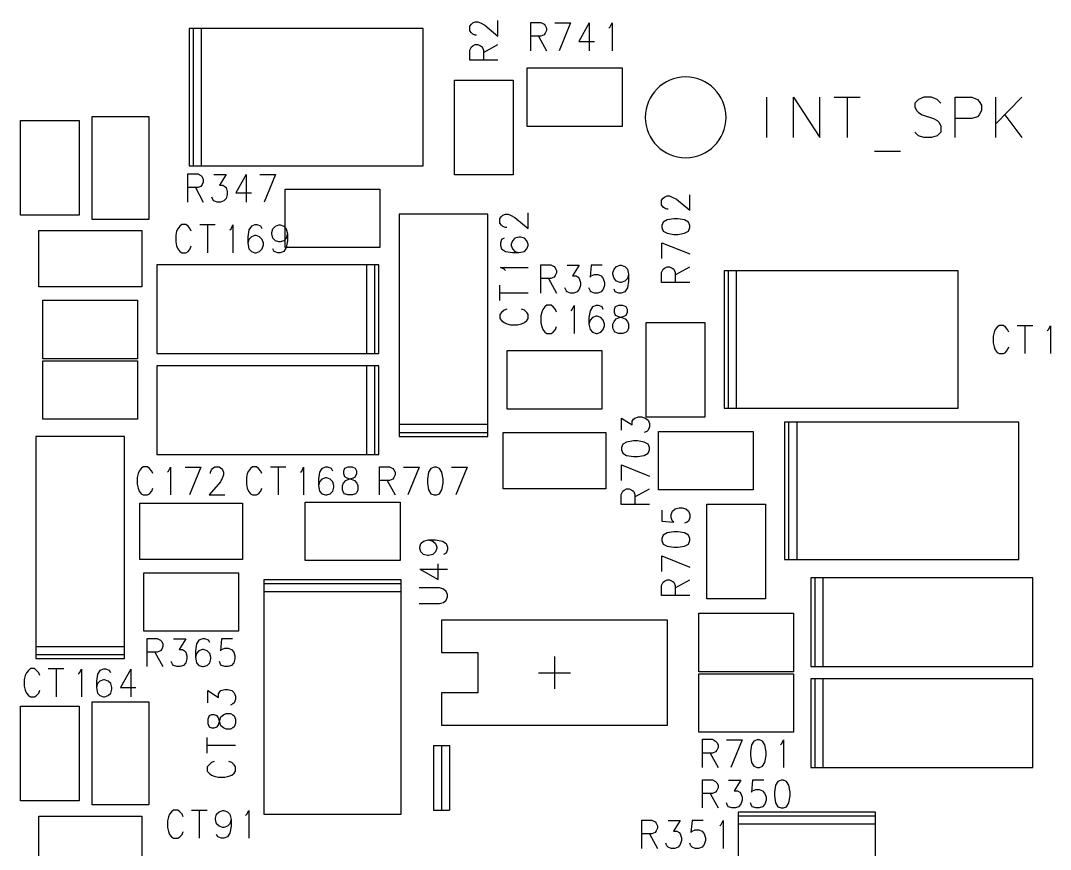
# Model space of a CAD drawing. Extents: x 295 to 953, y 10 to 290.
# Drawn here: x 586.78 to 628.87, y 201.53 to 235.39 of the extents above; entities that cross this region are included whole.
import ezdxf

# ---------------------------------------------------------------- set-up
doc = ezdxf.new("R2010")
doc.units = 0
doc.header["$LTSCALE"] = 5
doc.header["$MEASUREMENT"] = 0
doc.layers.add('13_C-SILK_GBR', color=7, linetype='CONTINUOUS')

msp = doc.modelspace()

# ---------------------------------------------------------------- linework, layer by layer
at = {"layer": '13_C-SILK_GBR'}
for p, q in [((605.207, 235.251), (605.26, 235.295)), ((605.26, 235.295), (605.365, 235.34)), ((605.365, 235.34), (605.471, 235.34)), ((605.471, 235.34), (605.575, 235.295)), ((605.575, 235.295), (605.75, 235.206)), ((606.293, 234.752), (606.293, 235.391)), ((607.636, 234.16), (607.636, 235.315)), ((607.636, 235.315), (608.045, 235.315)), ((608.045, 235.315), (608.179, 235.246)), ((608.617, 235.297), (609.256, 235.297)), ((609.256, 235.297), (608.796, 234.16)), ((610.02, 235.297), (609.599, 234.544)), ((610.02, 235.297), (610.02, 234.16)), ((610.881, 235.14), (610.957, 235.297)), ((610.957, 235.297), (610.957, 234.16)), ((594.165, 235.068), (593.67, 235.068)), ((593.835, 235.068), (593.67, 235.068)), ((593.67, 235.068), (593.67, 229.458)), ((594, 235.068), (593.835, 235.068)), ((593.835, 235.068), (593.835, 229.458)), ((594.165, 235.068), (594.165, 229.458)), ((603.24, 235.068), (594.165, 235.068)), ((603.24, 229.458), (603.24, 235.068)), ((605.138, 235.162), (605.207, 235.251)), ((605.138, 234.975), (605.138, 235.162)), ((605.207, 234.886), (605.138, 234.975)), ((605.26, 234.841), (605.207, 234.886)), ((605.75, 235.206), (606.293, 234.752)), ((608.179, 235.246), (608.223, 235.193)), ((608.223, 234.878), (608.179, 234.807)), ((608.223, 235.193), (608.274, 235.087)), ((608.274, 234.982), (608.223, 234.878)), ((608.274, 235.087), (608.274, 234.982)), ((610.83, 235.087), (610.881, 235.14)), ((605.365, 234.797), (605.26, 234.841)), ((605.418, 234.797), (605.365, 234.797)), ((608.045, 234.756), (607.636, 234.756)), ((607.949, 234.756), (608.274, 234.16)), ((608.179, 234.807), (608.045, 234.756)), ((609.599, 234.544), (610.238, 234.544)), ((605.138, 234.18), (605.207, 234.313)), ((605.138, 233.771), (605.138, 234.18)), ((605.207, 234.313), (605.26, 234.358)), ((605.26, 234.358), (605.365, 234.409)), ((605.365, 234.409), (605.471, 234.409)), ((605.471, 234.409), (605.575, 234.358)), ((605.575, 234.358), (605.646, 234.313)), ((605.646, 234.313), (605.697, 234.18)), ((605.697, 234.084), (606.293, 234.409)), ((605.697, 234.18), (605.697, 233.771)), ((606.293, 233.771), (605.138, 233.771)), ((607.489, 231.066), (607.489, 233.459)), ((607.489, 233.459), (611.366, 233.459)), ((611.366, 233.459), (611.366, 231.066)), ((604.519, 232.964), (606.911, 232.964)), ((604.519, 229.086), (604.519, 232.964)), ((606.911, 232.964), (606.911, 229.086)), ((617.265, 232.263), (617.265, 230.613)), ((618.379, 230.613), (618.379, 232.263)), ((618.379, 232.263), (619.451, 230.613)), ((619.451, 230.613), (619.451, 232.263)), ((620.029, 232.263), (621.101, 232.263)), ((620.565, 232.263), (620.565, 230.613)), ((623.479, 232.162), (623.329, 232.012)), ((623.329, 232.012), (623.329, 231.863)), ((623.705, 232.263), (623.479, 232.162)), ((624.015, 232.263), (623.705, 232.263)), ((624.241, 232.162), (624.015, 232.263)), ((624.401, 232.012), (624.241, 232.162)), ((624.979, 230.613), (624.979, 232.263)), ((624.979, 232.263), (625.665, 232.263)), ((625.665, 232.263), (625.891, 232.162)), ((625.891, 232.162), (625.966, 232.088)), ((625.966, 232.088), (626.051, 231.937)), ((626.051, 231.937), (626.051, 231.713)), ((626.629, 232.263), (626.629, 230.613)), ((627.701, 232.263), (626.629, 231.162)), ((623.329, 231.863), (623.405, 231.713)), ((623.405, 231.713), (623.479, 231.637)), ((623.479, 231.637), (623.629, 231.538)), ((623.629, 231.538), (624.091, 231.388)), ((625.966, 231.538), (625.891, 231.462)), ((626.051, 231.713), (625.966, 231.538)), ((627.005, 231.538), (627.701, 230.613)), ((586.781, 227.436), (586.781, 231.314)), ((586.781, 231.314), (589.174, 231.314)), ((589.174, 231.314), (589.174, 227.436)), ((589.71, 227.271), (589.71, 231.479)), ((589.71, 231.479), (592.02, 231.479)), ((592.02, 231.479), (592.02, 227.271)), ((624.091, 231.388), (624.241, 231.312)), ((624.241, 231.312), (624.316, 231.238)), ((624.316, 231.238), (624.401, 231.088)), ((624.401, 231.088), (624.401, 230.837)), ((625.665, 231.388), (624.979, 231.388)), ((625.891, 231.462), (625.665, 231.388)), ((611.366, 231.066), (607.489, 231.066)), ((623.479, 230.687), (623.329, 230.837)), ((623.705, 230.613), (623.479, 230.687)), ((624.241, 230.687), (624.015, 230.613)), ((624.401, 230.837), (624.241, 230.687)), ((624.015, 230.613), (623.705, 230.613)), ((621.679, 230.063), (622.751, 230.063)), ((593.67, 229.458), (593.835, 229.458)), ((593.835, 229.458), (594.165, 229.458)), ((594.165, 229.458), (603.24, 229.458)), ((593.611, 227.973), (593.611, 229.128)), ((593.611, 229.128), (594.02, 229.128)), ((594.02, 229.128), (594.154, 229.058)), ((594.154, 229.058), (594.198, 229.005)), ((594.198, 229.005), (594.249, 228.9)), ((594.682, 229.109), (595.18, 229.109)), ((595.18, 229.109), (594.906, 228.672)), ((595.995, 229.109), (595.574, 228.357)), ((595.995, 229.109), (595.995, 227.973)), ((596.556, 229.109), (597.194, 229.109)), ((597.194, 229.109), (596.734, 227.973)), ((606.911, 229.086), (604.519, 229.086)), ((594.02, 228.568), (593.611, 228.568)), ((593.924, 228.568), (594.249, 227.973)), ((594.154, 228.619), (594.02, 228.568)), ((594.198, 228.69), (594.154, 228.619)), ((594.249, 228.794), (594.198, 228.69)), ((594.249, 228.9), (594.249, 228.794)), ((594.906, 228.672), (595.046, 228.672)), ((595.046, 228.672), (595.135, 228.619)), ((595.135, 228.619), (595.18, 228.568)), ((595.18, 228.568), (595.231, 228.41)), ((594.637, 228.078), (594.592, 228.182)), ((595.231, 228.288), (595.18, 228.129)), ((595.231, 228.41), (595.231, 228.288)), ((595.574, 228.357), (596.213, 228.357)), ((597.589, 226.116), (597.589, 228.509)), ((597.589, 228.509), (601.466, 228.509)), ((601.466, 228.509), (601.466, 226.116)), ((612.975, 228.05), (613.044, 228.139)), ((613.044, 228.139), (613.097, 228.184)), ((613.097, 228.184), (613.203, 228.228)), ((613.203, 228.228), (613.308, 228.228)), ((613.308, 228.228), (613.412, 228.184)), ((613.412, 228.184), (613.587, 228.095)), ((614.13, 227.641), (614.13, 228.279)), ((594.682, 228.025), (594.637, 228.078)), ((594.815, 227.973), (594.682, 228.025)), ((594.957, 227.973), (594.815, 227.973)), ((595.091, 228.025), (594.957, 227.973)), ((595.18, 228.129), (595.091, 228.025)), ((612.975, 227.864), (612.975, 228.05)), ((613.044, 227.775), (612.975, 227.864)), ((613.097, 227.73), (613.044, 227.775)), ((613.203, 227.685), (613.097, 227.73)), ((613.587, 228.095), (614.13, 227.641)), ((589.174, 227.436), (586.781, 227.436)), ((605.88, 227.478), (602.25, 227.478)), ((602.25, 227.478), (602.25, 218.898)), ((605.88, 218.898), (605.88, 227.478)), ((606.375, 227.303), (606.444, 227.392)), ((606.375, 227.118), (606.375, 227.303)), ((606.444, 227.392), (606.497, 227.436)), ((606.497, 227.436), (606.603, 227.481)), ((606.603, 227.481), (606.708, 227.481)), ((606.708, 227.481), (606.812, 227.436)), ((606.812, 227.436), (606.987, 227.347)), ((606.987, 227.347), (607.53, 226.895)), ((607.53, 226.895), (607.53, 227.532)), ((613.256, 227.685), (613.203, 227.685)), ((613.483, 227.298), (613.203, 227.247)), ((613.64, 227.298), (613.483, 227.298)), ((613.921, 227.247), (613.64, 227.298)), ((592.02, 227.271), (589.71, 227.271)), ((593.203, 226.89), (593.159, 226.785)), ((593.286, 226.996), (593.203, 226.89)), ((593.368, 227.065), (593.286, 226.996)), ((593.541, 227.065), (593.368, 227.065)), ((593.624, 226.996), (593.541, 227.065)), ((593.713, 226.89), (593.624, 226.996)), ((593.758, 226.785), (593.713, 226.89)), ((594.102, 227.065), (594.739, 227.065)), ((594.421, 227.065), (594.421, 225.91)), ((595.332, 226.837), (595.383, 226.89)), ((595.383, 226.89), (595.46, 227.047)), ((595.46, 227.047), (595.46, 225.91)), ((596.213, 226.996), (596.11, 226.837)), ((596.36, 227.047), (596.213, 226.996)), ((596.455, 227.047), (596.36, 227.047)), ((596.6, 226.996), (596.455, 227.047)), ((596.652, 226.89), (596.6, 226.996)), ((597.048, 226.732), (597.092, 226.89)), ((597.092, 226.89), (597.194, 226.996)), ((597.194, 226.996), (597.341, 227.047)), ((597.341, 227.047), (597.386, 227.047)), ((597.386, 227.047), (597.538, 226.996)), ((597.538, 226.996), (597.633, 226.89)), ((597.633, 226.89), (597.685, 226.681)), ((606.444, 227.029), (606.375, 227.118)), ((606.497, 226.984), (606.444, 227.029)), ((606.603, 226.94), (606.497, 226.984)), ((606.656, 226.94), (606.603, 226.94)), ((613.044, 227.157), (612.993, 227.024)), ((612.993, 227.024), (612.993, 226.933)), ((612.993, 226.933), (613.044, 226.793)), ((613.203, 227.247), (613.044, 227.157)), ((614.077, 227.157), (613.921, 227.247)), ((614.13, 227.024), (614.077, 227.157)), ((614.077, 226.793), (614.13, 226.933)), ((614.13, 226.933), (614.13, 227.024)), ((587.524, 224.508), (587.524, 226.818)), ((587.524, 226.818), (591.731, 226.818)), ((591.731, 226.818), (591.731, 224.508)), ((593.159, 226.785), (593.121, 226.628)), ((593.121, 226.628), (593.121, 226.347)), ((596.11, 226.837), (596.066, 226.557)), ((596.066, 226.557), (596.066, 226.294)), ((596.11, 226.453), (596.066, 226.294)), ((596.213, 226.557), (596.11, 226.453)), ((596.36, 226.61), (596.213, 226.557)), ((596.404, 226.61), (596.36, 226.61)), ((596.551, 226.557), (596.404, 226.61)), ((596.652, 226.453), (596.551, 226.557)), ((596.703, 226.294), (596.652, 226.453)), ((597.048, 226.681), (597.048, 226.732)), ((597.092, 226.506), (597.048, 226.681)), ((597.194, 226.4), (597.092, 226.506)), ((597.633, 226.506), (597.538, 226.4)), ((597.685, 226.681), (597.633, 226.506)), ((597.685, 226.681), (597.685, 226.4)), ((606.55, 226.499), (606.444, 226.448)), ((606.987, 226.499), (606.883, 226.398)), ((607.146, 226.55), (606.987, 226.499)), ((607.215, 226.55), (607.146, 226.55)), ((607.373, 226.499), (607.215, 226.55)), ((607.477, 226.398), (607.373, 226.499)), ((613.044, 226.793), (613.203, 226.704)), ((613.203, 226.704), (613.483, 226.659)), ((613.483, 226.659), (613.64, 226.659)), ((613.64, 226.659), (613.921, 226.704)), ((613.921, 226.704), (614.077, 226.793)), ((593.121, 226.347), (593.159, 226.191)), ((593.159, 226.191), (593.203, 226.067)), ((593.203, 226.067), (593.286, 225.963)), ((593.624, 225.963), (593.713, 226.067)), ((593.713, 226.067), (593.758, 226.191)), ((596.066, 226.294), (596.11, 226.067)), ((596.11, 226.067), (596.213, 225.963)), ((596.551, 225.963), (596.652, 226.067)), ((596.652, 226.067), (596.703, 226.225)), ((596.703, 226.225), (596.703, 226.294)), ((597.143, 225.963), (597.092, 226.067)), ((597.341, 226.347), (597.194, 226.4)), ((597.386, 226.347), (597.341, 226.347)), ((597.538, 226.4), (597.386, 226.347)), ((597.633, 226.12), (597.538, 225.963)), ((601.466, 226.116), (597.589, 226.116)), ((597.685, 226.4), (597.633, 226.12)), ((606.444, 226.448), (606.393, 226.303)), ((606.393, 226.303), (606.393, 226.207)), ((606.393, 226.207), (606.444, 226.06)), ((606.444, 226.06), (606.603, 225.958)), ((606.883, 226.398), (606.83, 226.252)), ((606.83, 226.252), (606.83, 226.207)), ((606.83, 226.207), (606.883, 226.06)), ((606.883, 226.06), (606.987, 225.958)), ((607.373, 225.958), (607.477, 226.06)), ((607.53, 226.252), (607.477, 226.398)), ((607.477, 226.06), (607.53, 226.207)), ((607.53, 226.207), (607.53, 226.252)), ((612.993, 225.677), (612.993, 226.316)), ((612.993, 226.316), (614.13, 225.856)), ((593.286, 225.963), (593.368, 225.91)), ((593.368, 225.91), (593.541, 225.91)), ((593.541, 225.91), (593.624, 225.963)), ((596.213, 225.963), (596.36, 225.91)), ((596.36, 225.91), (596.404, 225.91)), ((596.404, 225.91), (596.551, 225.963)), ((597.29, 225.91), (597.143, 225.963)), ((597.386, 225.91), (597.29, 225.91)), ((597.538, 225.963), (597.386, 225.91)), ((606.603, 225.958), (606.883, 225.913)), ((606.883, 225.913), (607.146, 225.913)), ((606.987, 225.958), (607.146, 225.913)), ((607.146, 225.913), (607.373, 225.958)), ((600.93, 225.415), (592.35, 225.415)), ((592.35, 225.415), (592.35, 221.785)), ((601.26, 225.415), (600.93, 225.415)), ((600.93, 221.785), (600.93, 225.415)), ((601.425, 225.415), (601.26, 225.415)), ((601.26, 221.785), (601.26, 225.415)), ((601.425, 221.785), (601.425, 225.415)), ((606.55, 225.23), (606.393, 225.308)), ((606.393, 225.308), (607.53, 225.308)), ((606.603, 225.179), (606.55, 225.23)), ((608.048, 224.26), (608.048, 225.415)), ((608.048, 225.415), (608.457, 225.415)), ((608.457, 225.415), (608.591, 225.346)), ((608.591, 225.346), (608.636, 225.293)), ((608.636, 225.293), (608.687, 225.187)), ((609.119, 225.397), (609.617, 225.397)), ((609.617, 225.397), (609.343, 224.96)), ((610.101, 225.397), (610.056, 224.907)), ((610.555, 225.397), (610.101, 225.397)), ((610.993, 225.082), (611.038, 225.24)), ((611.038, 225.24), (611.14, 225.346)), ((611.14, 225.346), (611.287, 225.397)), ((611.287, 225.397), (611.332, 225.397)), ((611.332, 225.397), (611.485, 225.346)), ((611.485, 225.346), (611.581, 225.24)), ((611.581, 225.24), (611.632, 225.031)), ((612.975, 225.105), (613.044, 225.238)), ((613.044, 225.238), (613.097, 225.283)), ((613.097, 225.283), (613.203, 225.334)), ((613.203, 225.334), (613.308, 225.334)), ((613.308, 225.334), (613.412, 225.283)), ((613.412, 225.283), (613.483, 225.238)), ((613.483, 225.238), (613.534, 225.105)), ((613.534, 225.009), (614.13, 225.334)), ((608.457, 224.856), (608.048, 224.856)), ((608.362, 224.856), (608.687, 224.26)), ((608.591, 224.907), (608.457, 224.856)), ((608.636, 224.978), (608.591, 224.907)), ((608.687, 225.082), (608.636, 224.978)), ((608.687, 225.187), (608.687, 225.082)), ((609.343, 224.96), (609.484, 224.96)), ((609.484, 224.96), (609.573, 224.907)), ((609.573, 224.907), (609.617, 224.856)), ((609.617, 224.856), (609.668, 224.697)), ((610.056, 224.907), (610.101, 224.96)), ((610.101, 224.96), (610.234, 225.012)), ((610.234, 225.012), (610.37, 225.012)), ((610.37, 225.012), (610.51, 224.96)), ((610.51, 224.96), (610.599, 224.856)), ((610.599, 224.856), (610.65, 224.697)), ((610.993, 225.031), (610.993, 225.082)), ((611.038, 224.856), (610.993, 225.031)), ((611.14, 224.75), (611.038, 224.856)), ((611.581, 224.856), (611.485, 224.75)), ((611.632, 225.031), (611.581, 224.856)), ((611.632, 225.031), (611.632, 224.75)), ((612.975, 224.696), (612.975, 225.105)), ((613.534, 225.105), (613.534, 224.696)), ((616.028, 225.168), (615.533, 225.168)), ((615.698, 225.168), (615.533, 225.168)), ((615.533, 225.168), (615.533, 219.558)), ((615.863, 225.168), (615.698, 225.168)), ((615.698, 225.168), (615.698, 219.558)), ((616.028, 225.168), (616.028, 219.558)), ((625.103, 225.168), (616.028, 225.168)), ((625.103, 219.558), (625.103, 225.168)), ((591.731, 224.508), (587.524, 224.508)), ((606.375, 223.95), (606.375, 224.587)), ((609.074, 224.366), (609.03, 224.47)), ((609.119, 224.313), (609.074, 224.366)), ((609.617, 224.417), (609.528, 224.313)), ((609.668, 224.575), (609.617, 224.417)), ((609.668, 224.697), (609.668, 224.575)), ((610.056, 224.366), (610.012, 224.47)), ((610.101, 224.313), (610.056, 224.366)), ((610.599, 224.417), (610.51, 224.313)), ((610.65, 224.575), (610.599, 224.417)), ((610.65, 224.697), (610.65, 224.575)), ((611.089, 224.313), (611.038, 224.417)), ((611.287, 224.697), (611.14, 224.75)), ((611.332, 224.697), (611.287, 224.697)), ((611.485, 224.75), (611.332, 224.697)), ((611.581, 224.47), (611.485, 224.313)), ((611.632, 224.75), (611.581, 224.47)), ((614.13, 224.696), (612.975, 224.696)), ((587.689, 221.579), (587.689, 223.971)), ((587.689, 223.971), (591.566, 223.971)), ((591.566, 223.971), (591.566, 221.579)), ((606.375, 224.268), (607.53, 224.268)), ((609.253, 224.26), (609.119, 224.313)), ((609.395, 224.26), (609.253, 224.26)), ((609.528, 224.313), (609.395, 224.26)), ((610.234, 224.26), (610.101, 224.313)), ((610.37, 224.26), (610.234, 224.26)), ((610.51, 224.313), (610.37, 224.26)), ((611.236, 224.26), (611.089, 224.313)), ((611.332, 224.26), (611.236, 224.26)), ((611.485, 224.313), (611.332, 224.26)), ((606.55, 223.56), (606.444, 223.471)), ((606.656, 223.605), (606.55, 223.56)), ((607.373, 223.56), (607.25, 223.605)), ((607.477, 223.471), (607.373, 223.56)), ((608.131, 223.59), (608.086, 223.485)), ((608.215, 223.696), (608.131, 223.59)), ((608.297, 223.765), (608.215, 223.696)), ((608.469, 223.765), (608.297, 223.765)), ((608.553, 223.696), (608.469, 223.765)), ((608.642, 223.59), (608.553, 223.696)), ((608.687, 223.485), (608.642, 223.59)), ((609.279, 223.537), (609.33, 223.59)), ((609.33, 223.59), (609.406, 223.747)), ((609.406, 223.747), (609.406, 222.61)), ((610.056, 223.537), (610.012, 223.257)), ((610.159, 223.696), (610.056, 223.537)), ((610.305, 223.747), (610.159, 223.696)), ((610.401, 223.747), (610.305, 223.747)), ((610.548, 223.696), (610.401, 223.747)), ((610.599, 223.59), (610.548, 223.696)), ((611.083, 223.696), (611.038, 223.59)), ((611.038, 223.59), (611.038, 223.485)), ((611.216, 223.747), (611.083, 223.696)), ((611.403, 223.747), (611.216, 223.747)), ((611.536, 223.696), (611.403, 223.747)), ((611.581, 223.59), (611.536, 223.696)), ((611.581, 223.485), (611.581, 223.59)), ((606.444, 223.471), (606.375, 223.389)), ((606.375, 223.389), (606.375, 223.216)), ((606.375, 223.216), (606.444, 223.133)), ((606.444, 223.133), (606.55, 223.051)), ((607.373, 223.051), (607.477, 223.133)), ((607.53, 223.389), (607.477, 223.471)), ((607.477, 223.133), (607.53, 223.216)), ((607.53, 223.216), (607.53, 223.389)), ((608.086, 223.485), (608.048, 223.328)), ((608.048, 223.328), (608.048, 223.047)), ((610.012, 223.257), (610.012, 222.994)), ((610.056, 223.153), (610.012, 222.994)), ((610.159, 223.257), (610.056, 223.153)), ((610.305, 223.31), (610.159, 223.257)), ((610.35, 223.31), (610.305, 223.31)), ((610.497, 223.257), (610.35, 223.31)), ((610.599, 223.153), (610.497, 223.257)), ((610.65, 222.994), (610.599, 223.153)), ((610.993, 222.994), (611.038, 223.1)), ((611.038, 223.485), (611.083, 223.362)), ((611.038, 223.1), (611.127, 223.206)), ((611.083, 223.362), (611.172, 223.31)), ((611.127, 223.206), (611.262, 223.257)), ((611.172, 223.31), (611.358, 223.257)), ((611.262, 223.257), (611.447, 223.31)), ((611.358, 223.257), (611.492, 223.206)), ((611.447, 223.31), (611.536, 223.362)), ((611.492, 223.206), (611.581, 223.1)), ((611.536, 223.362), (611.581, 223.485)), ((611.581, 223.1), (611.632, 222.994)), ((606.55, 223.051), (606.656, 223.006)), ((606.656, 223.006), (606.812, 222.968)), ((606.812, 222.968), (607.093, 222.968)), ((607.093, 222.968), (607.25, 223.006)), ((607.25, 223.006), (607.373, 223.051)), ((608.048, 223.047), (608.086, 222.891)), ((608.086, 222.891), (608.131, 222.767)), ((608.131, 222.767), (608.215, 222.663)), ((608.553, 222.663), (608.642, 222.767)), ((608.642, 222.767), (608.687, 222.891)), ((610.012, 222.994), (610.056, 222.767)), ((610.056, 222.767), (610.159, 222.663)), ((610.497, 222.663), (610.599, 222.767)), ((610.599, 222.767), (610.65, 222.925)), ((610.65, 222.925), (610.65, 222.994)), ((610.993, 222.82), (610.993, 222.994)), ((611.038, 222.716), (610.993, 222.82)), ((611.083, 222.663), (611.038, 222.716)), ((611.581, 222.716), (611.536, 222.663)), ((611.632, 222.82), (611.581, 222.716)), ((611.632, 222.994), (611.632, 222.82)), ((612.356, 223.064), (614.749, 223.064)), ((612.356, 219.186), (612.356, 223.064)), ((614.749, 223.064), (614.749, 219.186)), ((626.616, 222.765), (626.571, 222.66)), ((626.698, 222.871), (626.616, 222.765)), ((626.781, 222.94), (626.698, 222.871)), ((626.954, 222.94), (626.781, 222.94)), ((627.036, 222.871), (626.954, 222.94)), ((627.125, 222.765), (627.036, 222.871)), ((627.17, 222.66), (627.125, 222.765)), ((627.515, 222.94), (628.152, 222.94)), ((627.833, 222.94), (627.833, 221.785)), ((628.744, 222.712), (628.795, 222.765)), ((628.795, 222.765), (628.873, 222.922)), ((628.873, 222.922), (628.873, 221.785)), ((608.215, 222.663), (608.297, 222.61)), ((608.297, 222.61), (608.469, 222.61)), ((608.469, 222.61), (608.553, 222.663)), ((610.159, 222.663), (610.305, 222.61)), ((610.305, 222.61), (610.35, 222.61)), ((610.35, 222.61), (610.497, 222.663)), ((611.216, 222.61), (611.083, 222.663)), ((611.403, 222.61), (611.216, 222.61)), ((611.536, 222.663), (611.403, 222.61)), ((626.571, 222.66), (626.533, 222.503)), ((626.533, 222.503), (626.533, 222.222)), ((606.664, 219.516), (606.664, 221.909)), ((606.664, 221.909), (610.541, 221.909)), ((610.541, 221.909), (610.541, 219.516)), ((626.533, 222.222), (626.571, 222.066)), ((626.571, 222.066), (626.616, 221.942)), ((626.616, 221.942), (626.698, 221.838)), ((626.698, 221.838), (626.781, 221.785)), ((626.954, 221.785), (627.036, 221.838)), ((627.036, 221.838), (627.125, 221.942)), ((627.125, 221.942), (627.17, 222.066)), ((591.566, 221.579), (587.689, 221.579)), ((587.689, 219.104), (587.689, 221.496)), ((587.689, 221.496), (591.566, 221.496)), ((591.566, 221.496), (591.566, 219.104)), ((592.35, 221.785), (600.93, 221.785)), ((600.93, 221.785), (601.26, 221.785)), ((601.26, 221.785), (601.425, 221.785)), ((626.781, 221.785), (626.954, 221.785)), ((600.93, 221.29), (592.35, 221.29)), ((592.35, 221.29), (592.35, 217.66)), ((601.26, 221.29), (600.93, 221.29)), ((600.93, 217.66), (600.93, 221.29)), ((601.425, 221.29), (601.26, 221.29)), ((601.26, 217.66), (601.26, 221.29)), ((601.425, 217.66), (601.425, 221.29)), ((610.541, 219.516), (606.664, 219.516)), ((615.533, 219.558), (615.698, 219.558)), ((615.698, 219.558), (616.028, 219.558)), ((616.028, 219.558), (625.103, 219.558)), ((591.566, 219.104), (587.689, 219.104)), ((602.25, 218.898), (602.25, 218.568)), ((602.25, 218.898), (605.88, 218.898)), ((605.88, 218.568), (605.88, 218.898)), ((611.343, 218.655), (611.343, 219.153)), ((611.343, 219.153), (611.78, 218.879)), ((611.78, 219.02), (611.833, 219.109)), ((611.78, 218.879), (611.78, 219.02)), ((611.833, 219.109), (611.884, 219.153)), ((611.884, 219.153), (612.043, 219.204)), ((612.043, 219.204), (612.165, 219.204)), ((612.165, 219.204), (612.323, 219.153)), ((612.323, 219.153), (612.427, 219.064)), ((614.749, 219.186), (612.356, 219.186)), ((612.427, 219.064), (612.48, 218.931)), ((612.48, 218.931), (612.48, 218.789)), ((618.503, 218.98), (618.008, 218.98)), ((618.173, 218.98), (618.008, 218.98)), ((618.008, 218.98), (618.008, 213.37)), ((618.338, 218.98), (618.173, 218.98)), ((618.173, 218.98), (618.173, 213.37)), ((618.503, 218.98), (618.503, 213.37)), ((627.578, 218.98), (618.503, 218.98)), ((627.578, 213.37), (627.578, 218.98)), ((602.25, 218.568), (602.25, 218.403)), ((602.25, 218.568), (605.88, 218.568)), ((605.88, 218.403), (605.88, 218.568)), ((606.499, 216.258), (606.499, 218.568)), ((606.499, 218.568), (610.706, 218.568)), ((610.706, 218.568), (610.706, 216.258)), ((612.374, 218.61), (612.271, 218.566)), ((612.427, 218.655), (612.374, 218.61)), ((612.48, 218.789), (612.427, 218.655)), ((612.851, 216.216), (612.851, 218.609)), ((612.851, 218.609), (616.729, 218.609)), ((616.729, 218.609), (616.729, 216.216)), ((591.03, 218.403), (587.4, 218.403)), ((587.4, 218.403), (587.4, 209.823)), ((591.03, 209.823), (591.03, 218.403)), ((602.25, 218.403), (605.88, 218.403)), ((611.394, 218.082), (611.343, 217.949)), ((611.553, 218.172), (611.394, 218.082)), ((611.833, 218.223), (611.553, 218.172)), ((611.99, 218.223), (611.833, 218.223)), ((612.271, 218.172), (611.99, 218.223)), ((612.427, 218.082), (612.271, 218.172)), ((612.48, 217.949), (612.427, 218.082)), ((592.35, 217.66), (600.93, 217.66)), ((600.93, 217.66), (601.26, 217.66)), ((601.26, 217.66), (601.425, 217.66)), ((611.343, 217.949), (611.343, 217.858)), ((611.343, 217.858), (611.394, 217.718)), ((611.394, 217.718), (611.553, 217.629)), ((611.553, 217.629), (611.833, 217.584)), ((611.99, 217.584), (612.271, 217.629)), ((612.271, 217.629), (612.427, 217.718)), ((612.427, 217.718), (612.48, 217.858)), ((612.48, 217.858), (612.48, 217.949)), ((611.343, 216.602), (611.343, 217.241)), ((611.343, 217.241), (612.48, 216.781)), ((611.833, 217.584), (611.99, 217.584)), ((591.586, 216.885), (591.548, 216.728)), ((591.631, 216.99), (591.586, 216.885)), ((591.715, 217.096), (591.631, 216.99)), ((591.797, 217.165), (591.715, 217.096)), ((591.969, 217.165), (591.797, 217.165)), ((592.053, 217.096), (591.969, 217.165)), ((592.142, 216.99), (592.053, 217.096)), ((592.187, 216.885), (592.142, 216.99)), ((592.779, 216.937), (592.83, 216.99)), ((592.83, 216.99), (592.906, 217.147)), ((592.906, 217.147), (592.906, 216.01)), ((593.512, 217.147), (594.15, 217.147)), ((594.15, 217.147), (593.69, 216.01)), ((594.538, 216.937), (594.583, 217.043)), ((594.538, 216.885), (594.538, 216.937)), ((594.583, 217.043), (594.627, 217.096)), ((594.627, 217.096), (594.716, 217.165)), ((594.716, 217.165), (594.903, 217.165)), ((594.903, 217.165), (594.992, 217.096)), ((594.992, 217.096), (595.036, 217.043)), ((595.036, 217.043), (595.081, 216.937)), ((595.081, 216.832), (595.036, 216.728)), ((595.081, 216.937), (595.081, 216.832)), ((596.046, 216.885), (596.008, 216.728)), ((596.091, 216.99), (596.046, 216.885)), ((596.173, 217.096), (596.091, 216.99)), ((596.256, 217.165), (596.173, 217.096)), ((596.429, 217.165), (596.256, 217.165)), ((596.511, 217.096), (596.429, 217.165)), ((596.6, 216.99), (596.511, 217.096)), ((596.645, 216.885), (596.6, 216.99)), ((596.99, 217.165), (597.627, 217.165)), ((597.308, 217.165), (597.308, 216.01)), ((598.219, 216.937), (598.27, 216.99)), ((598.27, 216.99), (598.348, 217.147)), ((598.348, 217.147), (598.348, 216.01)), ((598.998, 216.937), (598.953, 216.657)), ((599.1, 217.096), (598.998, 216.937)), ((599.247, 217.147), (599.1, 217.096)), ((599.343, 217.147), (599.247, 217.147)), ((599.488, 217.096), (599.343, 217.147)), ((599.539, 216.99), (599.488, 217.096)), ((600.024, 217.096), (599.98, 216.99)), ((599.98, 216.99), (599.98, 216.885)), ((599.98, 216.885), (600.024, 216.762)), ((600.158, 217.147), (600.024, 217.096)), ((600.343, 217.147), (600.158, 217.147)), ((600.476, 217.096), (600.343, 217.147)), ((600.521, 216.99), (600.476, 217.096)), ((600.476, 216.762), (600.521, 216.885)), ((600.521, 216.885), (600.521, 216.99)), ((601.448, 216.01), (601.448, 217.165)), ((601.448, 217.165), (601.857, 217.165)), ((601.857, 217.165), (601.991, 217.096)), ((601.991, 217.096), (602.036, 217.043)), ((602.036, 217.043), (602.087, 216.937)), ((602.087, 216.832), (602.036, 216.728)), ((602.087, 216.937), (602.087, 216.832)), ((602.43, 217.147), (603.068, 217.147)), ((603.068, 217.147), (602.608, 216.01)), ((603.456, 216.937), (603.412, 216.657)), ((603.545, 217.096), (603.456, 216.937)), ((603.686, 217.147), (603.545, 217.096)), ((603.776, 217.147), (603.686, 217.147)), ((603.91, 217.096), (603.776, 217.147)), ((603.999, 216.937), (603.91, 217.096)), ((604.05, 216.657), (603.999, 216.937)), ((604.393, 217.147), (605.032, 217.147)), ((605.032, 217.147), (604.572, 216.01)), ((591.548, 216.728), (591.548, 216.447)), ((591.548, 216.447), (591.586, 216.291)), ((594.947, 216.553), (594.493, 216.01)), ((595.036, 216.728), (594.947, 216.553)), ((596.008, 216.728), (596.008, 216.447)), ((596.008, 216.447), (596.046, 216.291)), ((598.953, 216.657), (598.953, 216.394)), ((598.998, 216.553), (598.953, 216.394)), ((598.953, 216.394), (598.998, 216.167)), ((599.1, 216.657), (598.998, 216.553)), ((599.247, 216.71), (599.1, 216.657)), ((599.292, 216.71), (599.247, 216.71)), ((599.438, 216.657), (599.292, 216.71)), ((599.539, 216.553), (599.438, 216.657)), ((599.59, 216.394), (599.539, 216.553)), ((599.59, 216.325), (599.59, 216.394)), ((599.935, 216.394), (599.98, 216.5)), ((599.935, 216.22), (599.935, 216.394)), ((599.98, 216.5), (600.069, 216.606)), ((600.024, 216.762), (600.113, 216.71)), ((600.069, 216.606), (600.202, 216.657)), ((600.113, 216.71), (600.298, 216.657)), ((600.202, 216.657), (600.387, 216.71)), ((600.298, 216.657), (600.432, 216.606)), ((600.387, 216.71), (600.476, 216.762)), ((600.432, 216.606), (600.521, 216.5)), ((600.521, 216.5), (600.572, 216.394)), ((600.572, 216.394), (600.572, 216.22)), ((601.857, 216.606), (601.448, 216.606)), ((601.762, 216.606), (602.087, 216.01)), ((601.991, 216.657), (601.857, 216.606)), ((602.036, 216.728), (601.991, 216.657)), ((603.412, 216.657), (603.412, 216.5)), ((603.412, 216.5), (603.456, 216.22)), ((603.999, 216.22), (604.05, 216.5)), ((604.05, 216.5), (604.05, 216.657)), ((591.586, 216.291), (591.631, 216.167)), ((591.631, 216.167), (591.715, 216.063)), ((591.715, 216.063), (591.797, 216.01)), ((591.797, 216.01), (591.969, 216.01)), ((591.969, 216.01), (592.053, 216.063)), ((592.053, 216.063), (592.142, 216.167)), ((592.142, 216.167), (592.187, 216.291)), ((594.493, 216.01), (595.132, 216.01)), ((596.046, 216.291), (596.091, 216.167)), ((596.091, 216.167), (596.173, 216.063)), ((596.173, 216.063), (596.256, 216.01)), ((596.256, 216.01), (596.429, 216.01)), ((596.429, 216.01), (596.511, 216.063)), ((596.511, 216.063), (596.6, 216.167)), ((596.6, 216.167), (596.645, 216.291)), ((598.998, 216.167), (599.1, 216.063)), ((599.1, 216.063), (599.247, 216.01)), ((599.247, 216.01), (599.292, 216.01)), ((599.292, 216.01), (599.438, 216.063)), ((599.438, 216.063), (599.539, 216.167)), ((599.539, 216.167), (599.59, 216.325)), ((599.98, 216.116), (599.935, 216.22)), ((600.024, 216.063), (599.98, 216.116)), ((600.158, 216.01), (600.024, 216.063)), ((600.343, 216.01), (600.158, 216.01)), ((600.476, 216.063), (600.343, 216.01)), ((600.521, 216.116), (600.476, 216.063)), ((600.572, 216.22), (600.521, 216.116)), ((603.456, 216.22), (603.545, 216.063)), ((603.545, 216.063), (603.686, 216.01)), ((603.686, 216.01), (603.776, 216.01)), ((603.776, 216.01), (603.91, 216.063)), ((603.91, 216.063), (603.999, 216.22)), ((610.706, 216.258), (606.499, 216.258)), ((611.325, 216.03), (611.394, 216.163)), ((611.325, 215.621), (611.325, 216.03)), ((611.394, 216.163), (611.447, 216.208)), ((611.447, 216.208), (611.553, 216.259)), ((611.553, 216.259), (611.658, 216.259)), ((611.658, 216.259), (611.762, 216.208)), ((611.762, 216.208), (611.833, 216.163)), ((611.833, 216.163), (611.884, 216.03)), ((611.884, 215.934), (612.48, 216.259)), ((611.884, 216.03), (611.884, 215.621)), ((616.729, 216.216), (612.851, 216.216)), ((591.649, 213.37), (591.649, 215.68)), ((591.649, 215.68), (595.856, 215.68)), ((595.856, 215.68), (595.856, 213.37)), ((598.414, 213.329), (598.414, 215.721)), ((598.414, 215.721), (602.291, 215.721)), ((602.291, 215.721), (602.291, 213.329)), ((612.48, 215.621), (611.325, 215.621)), ((614.831, 211.761), (614.831, 215.639)), ((614.831, 215.639), (617.224, 215.639)), ((617.224, 215.639), (617.224, 211.761)), ((612.993, 215.396), (612.993, 214.942)), ((613.378, 215.211), (613.43, 215.352)), ((613.378, 215.076), (613.378, 215.211)), ((613.43, 215.352), (613.534, 215.441)), ((613.534, 215.441), (613.693, 215.492)), ((613.693, 215.492), (613.815, 215.492)), ((613.815, 215.492), (613.973, 215.441)), ((613.973, 215.441), (614.077, 215.352)), ((614.077, 215.352), (614.13, 215.211)), ((614.13, 215.211), (614.13, 215.076)), ((612.993, 214.942), (613.483, 214.898)), ((613.43, 214.942), (613.378, 215.076)), ((613.483, 214.898), (613.43, 214.942)), ((614.024, 214.898), (613.921, 214.853)), ((614.077, 214.942), (614.024, 214.898)), ((614.13, 215.076), (614.077, 214.942)), ((613.044, 214.37), (612.993, 214.236)), ((613.203, 214.459), (613.044, 214.37)), ((613.483, 214.51), (613.203, 214.459)), ((613.64, 214.51), (613.483, 214.51)), ((613.921, 214.459), (613.64, 214.51)), ((614.077, 214.37), (613.921, 214.459)), ((614.13, 214.236), (614.077, 214.37)), ((603.093, 213.877), (603.144, 214.028)), ((603.093, 213.832), (603.093, 213.877)), ((603.144, 213.685), (603.093, 213.832)), ((603.144, 214.028), (603.25, 214.124)), ((603.25, 214.124), (603.46, 214.175)), ((603.46, 214.175), (603.634, 214.124)), ((603.46, 214.175), (603.74, 214.175)), ((603.634, 214.124), (603.74, 214.028)), ((603.74, 214.175), (604.021, 214.124)), ((603.74, 214.028), (603.793, 213.877)), ((603.793, 213.832), (603.74, 213.685)), ((603.793, 213.877), (603.793, 213.832)), ((604.021, 214.124), (604.177, 214.028)), ((604.177, 214.028), (604.23, 213.877)), ((604.23, 213.877), (604.23, 213.781)), ((612.993, 214.236), (612.993, 214.146)), ((612.993, 214.146), (613.044, 214.005)), ((613.044, 214.005), (613.203, 213.916)), ((613.203, 213.916), (613.483, 213.872)), ((613.483, 213.872), (613.64, 213.872)), ((613.64, 213.872), (613.921, 213.916)), ((613.921, 213.916), (614.077, 214.005)), ((614.077, 214.005), (614.13, 214.146)), ((614.13, 214.146), (614.13, 214.236)), ((603.25, 213.583), (603.144, 213.685)), ((603.408, 213.538), (603.25, 213.583)), ((603.46, 213.538), (603.408, 213.538)), ((603.634, 213.583), (603.46, 213.538)), ((603.74, 213.685), (603.634, 213.583)), ((604.177, 213.634), (604.073, 213.583)), ((604.23, 213.781), (604.177, 213.634)), ((612.993, 212.89), (612.993, 213.528)), ((612.993, 213.528), (614.13, 213.068)), ((595.856, 213.37), (591.649, 213.37)), ((602.291, 213.329), (598.414, 213.329)), ((603.846, 212.557), (603.846, 213.193)), ((618.008, 213.37), (618.173, 213.37)), ((618.173, 213.37), (618.503, 213.37)), ((618.503, 213.37), (627.578, 213.37)), ((591.814, 210.441), (591.814, 212.834)), ((591.814, 212.834), (595.691, 212.834)), ((595.691, 212.834), (595.691, 210.441)), ((603.093, 212.977), (603.846, 212.557)), ((603.093, 212.977), (604.23, 212.977)), ((619.245, 212.628), (619.08, 212.628)), ((619.08, 212.628), (619.08, 208.998)), ((619.575, 212.628), (619.245, 212.628)), ((619.245, 212.628), (619.245, 208.998)), ((619.575, 212.628), (619.575, 208.998)), ((628.155, 212.628), (619.575, 212.628)), ((628.155, 208.998), (628.155, 212.628)), ((602.333, 212.545), (596.723, 212.545)), ((596.723, 212.545), (596.723, 212.38)), ((602.333, 212.38), (596.723, 212.38)), ((596.723, 212.38), (596.723, 212.05)), ((602.333, 212.05), (602.333, 212.545)), ((602.333, 212.38), (602.333, 212.545)), ((602.333, 212.215), (602.333, 212.38)), ((603.897, 212.212), (603.075, 212.212)), ((604.073, 212.161), (603.897, 212.212)), ((604.177, 212.071), (604.073, 212.161)), ((612.975, 212.317), (613.044, 212.451)), ((612.975, 211.908), (612.975, 212.317)), ((613.044, 212.451), (613.097, 212.496)), ((613.097, 212.496), (613.203, 212.547)), ((613.203, 212.547), (613.308, 212.547)), ((613.308, 212.547), (613.412, 212.496)), ((613.412, 212.496), (613.483, 212.451)), ((613.483, 212.451), (613.534, 212.317)), ((613.534, 212.222), (614.13, 212.547)), ((613.534, 212.317), (613.534, 211.908)), ((602.333, 212.05), (596.723, 212.05)), ((596.723, 212.05), (596.723, 202.975)), ((602.333, 202.975), (602.333, 212.05)), ((604.23, 211.938), (604.177, 212.071)), ((604.177, 211.708), (604.23, 211.849)), ((604.23, 211.849), (604.23, 211.938)), ((614.13, 211.908), (612.975, 211.908)), ((617.224, 211.761), (614.831, 211.761)), ((603.075, 211.575), (603.897, 211.575)), ((603.897, 211.575), (604.073, 211.619)), ((604.073, 211.619), (604.177, 211.708)), ((613.223, 210.895), (603.983, 210.895)), ((603.983, 210.895), (603.983, 209.575)), ((613.223, 206.605), (613.223, 210.895)), ((614.501, 208.791), (614.501, 211.184)), ((614.501, 211.184), (618.379, 211.184)), ((618.379, 211.184), (618.379, 208.791)), ((595.691, 210.441), (591.814, 210.441)), ((591.961, 208.998), (591.961, 210.153)), ((591.961, 210.153), (592.37, 210.153)), ((592.37, 210.153), (592.504, 210.083)), ((592.504, 210.083), (592.548, 210.03)), ((593.032, 210.134), (593.53, 210.134)), ((593.53, 210.134), (593.256, 209.697)), ((594.071, 210.083), (593.969, 209.925)), ((594.218, 210.134), (594.071, 210.083)), ((594.314, 210.134), (594.218, 210.134)), ((594.46, 210.083), (594.314, 210.134)), ((594.512, 209.978), (594.46, 210.083)), ((594.995, 210.134), (594.95, 209.644)), ((595.449, 210.134), (594.995, 210.134)), ((587.4, 209.823), (587.4, 209.493)), ((587.4, 209.823), (591.03, 209.823)), ((591.03, 209.493), (591.03, 209.823)), ((592.504, 209.644), (592.37, 209.593)), ((592.548, 209.715), (592.504, 209.644)), ((592.548, 210.03), (592.599, 209.925)), ((592.599, 209.819), (592.548, 209.715)), ((592.599, 209.925), (592.599, 209.819)), ((593.256, 209.697), (593.396, 209.697)), ((593.396, 209.697), (593.485, 209.644)), ((593.485, 209.644), (593.53, 209.593)), ((593.969, 209.925), (593.924, 209.644)), ((593.924, 209.644), (593.924, 209.382)), ((594.071, 209.644), (593.969, 209.54)), ((594.218, 209.697), (594.071, 209.644)), ((594.262, 209.697), (594.218, 209.697)), ((594.409, 209.644), (594.262, 209.697)), ((594.512, 209.54), (594.409, 209.644)), ((594.95, 209.644), (594.995, 209.697)), ((594.995, 209.697), (595.129, 209.75)), ((595.129, 209.75), (595.264, 209.75)), ((595.264, 209.75), (595.404, 209.697)), ((595.404, 209.697), (595.493, 209.593)), ((587.4, 209.493), (587.4, 209.328)), ((587.4, 209.493), (591.03, 209.493)), ((587.4, 209.328), (591.03, 209.328)), ((591.03, 209.328), (591.03, 209.493)), ((592.37, 209.593), (591.961, 209.593)), ((592.274, 209.593), (592.599, 208.998)), ((592.987, 209.103), (592.942, 209.207)), ((593.53, 209.593), (593.581, 209.435)), ((593.581, 209.313), (593.53, 209.154)), ((593.581, 209.435), (593.581, 209.313)), ((593.969, 209.54), (593.924, 209.382)), ((593.924, 209.382), (593.969, 209.154)), ((594.563, 209.382), (594.512, 209.54)), ((594.512, 209.154), (594.563, 209.313)), ((594.563, 209.313), (594.563, 209.382)), ((594.95, 209.103), (594.906, 209.207)), ((595.493, 209.593), (595.544, 209.435)), ((595.544, 209.313), (595.493, 209.154)), ((595.544, 209.435), (595.544, 209.313)), ((603.983, 209.575), (605.468, 209.575)), ((605.468, 209.575), (605.468, 207.925)), ((608.603, 209.41), (608.603, 208.09)), ((587.098, 208.846), (587.016, 208.74)), ((587.181, 208.915), (587.098, 208.846)), ((587.354, 208.915), (587.181, 208.915)), ((587.436, 208.846), (587.354, 208.915)), ((587.525, 208.74), (587.436, 208.846)), ((587.915, 208.915), (588.552, 208.915)), ((588.233, 208.915), (588.233, 207.76)), ((589.195, 208.74), (589.273, 208.897)), ((589.273, 208.897), (589.273, 207.76)), ((590.025, 208.846), (589.923, 208.687)), ((590.172, 208.897), (590.025, 208.846)), ((590.268, 208.897), (590.172, 208.897)), ((590.413, 208.846), (590.268, 208.897)), ((590.464, 208.74), (590.413, 208.846)), ((591.281, 208.897), (590.86, 208.144)), ((591.281, 208.897), (591.281, 207.76)), ((593.032, 209.05), (592.987, 209.103)), ((593.165, 208.998), (593.032, 209.05)), ((593.307, 208.998), (593.165, 208.998)), ((593.441, 209.05), (593.307, 208.998)), ((593.53, 209.154), (593.441, 209.05)), ((593.969, 209.154), (594.071, 209.05)), ((594.071, 209.05), (594.218, 208.998)), ((594.218, 208.998), (594.262, 208.998)), ((594.262, 208.998), (594.409, 209.05)), ((594.409, 209.05), (594.512, 209.154)), ((594.995, 209.05), (594.95, 209.103)), ((595.129, 208.998), (594.995, 209.05)), ((595.264, 208.998), (595.129, 208.998)), ((595.404, 209.05), (595.264, 208.998)), ((595.493, 209.154), (595.404, 209.05)), ((618.379, 208.791), (614.501, 208.791)), ((619.08, 208.998), (619.245, 208.998)), ((619.245, 208.998), (619.575, 208.998)), ((619.575, 208.998), (628.155, 208.998)), ((586.971, 208.635), (586.933, 208.478)), ((586.933, 208.478), (586.933, 208.197)), ((587.016, 208.74), (586.971, 208.635)), ((587.57, 208.635), (587.525, 208.74)), ((589.144, 208.687), (589.195, 208.74)), ((589.923, 208.687), (589.878, 208.407)), ((589.878, 208.407), (589.878, 208.144)), ((590.025, 208.407), (589.923, 208.303)), ((590.172, 208.46), (590.025, 208.407)), ((590.217, 208.46), (590.172, 208.46)), ((590.363, 208.407), (590.217, 208.46)), ((590.464, 208.303), (590.363, 208.407)), ((607.943, 208.75), (609.263, 208.75)), ((614.501, 206.316), (614.501, 208.709)), ((614.501, 208.709), (618.379, 208.709)), ((618.379, 208.709), (618.379, 206.316)), ((619.245, 208.503), (619.08, 208.503)), ((619.08, 208.503), (619.08, 204.873)), ((619.575, 208.503), (619.245, 208.503)), ((619.245, 208.503), (619.245, 204.873)), ((619.575, 208.503), (619.575, 204.873)), ((628.155, 208.503), (619.575, 208.503)), ((628.155, 204.873), (628.155, 208.503)), ((586.933, 208.197), (586.971, 208.041)), ((586.971, 208.041), (587.016, 207.917)), ((587.525, 207.917), (587.57, 208.041)), ((589.923, 208.303), (589.878, 208.144)), ((589.878, 208.144), (589.923, 207.917)), ((590.515, 208.144), (590.464, 208.303)), ((590.464, 207.917), (590.515, 208.075)), ((590.515, 208.075), (590.515, 208.144)), ((590.86, 208.144), (591.497, 208.144)), ((594.431, 207.517), (594.431, 208.016)), ((594.431, 208.016), (594.868, 207.742)), ((594.868, 207.882), (594.921, 207.971)), ((594.921, 207.971), (594.972, 208.016)), ((594.972, 208.016), (595.13, 208.067)), ((595.13, 208.067), (595.252, 208.067)), ((595.252, 208.067), (595.411, 208.016)), ((595.411, 208.016), (595.515, 207.927)), ((587.016, 207.917), (587.098, 207.813)), ((587.098, 207.813), (587.181, 207.76)), ((587.181, 207.76), (587.354, 207.76)), ((587.354, 207.76), (587.436, 207.813)), ((587.436, 207.813), (587.525, 207.917)), ((589.71, 203.346), (589.71, 207.554)), ((589.71, 207.554), (592.02, 207.554)), ((589.923, 207.917), (590.025, 207.813)), ((590.025, 207.813), (590.172, 207.76)), ((590.172, 207.76), (590.217, 207.76)), ((590.217, 207.76), (590.363, 207.813)), ((590.363, 207.813), (590.464, 207.917)), ((592.02, 207.554), (592.02, 203.346)), ((594.868, 207.742), (594.868, 207.882)), ((595.515, 207.517), (595.462, 207.473)), ((595.515, 207.927), (595.568, 207.793)), ((595.568, 207.651), (595.515, 207.517)), ((595.568, 207.793), (595.568, 207.651)), ((603.983, 207.925), (603.983, 206.605)), ((605.468, 207.925), (603.983, 207.925)), ((586.781, 203.511), (586.781, 207.389)), ((586.781, 207.389), (589.174, 207.389)), ((589.174, 207.389), (589.174, 203.511)), ((595.462, 207.473), (595.358, 207.428)), ((594.482, 206.989), (594.431, 206.856)), ((594.431, 206.856), (594.431, 206.669)), ((594.431, 206.669), (594.482, 206.536)), ((594.587, 207.034), (594.482, 206.989)), ((594.693, 207.034), (594.587, 207.034)), ((594.815, 206.989), (594.693, 207.034)), ((594.868, 206.9), (594.815, 206.989)), ((594.921, 206.716), (594.868, 206.9)), ((594.868, 206.625), (594.921, 206.811)), ((594.921, 206.811), (594.972, 206.945)), ((594.972, 206.58), (594.921, 206.716)), ((594.972, 206.945), (595.078, 207.034)), ((595.078, 207.034), (595.183, 207.085)), ((595.183, 207.085), (595.358, 207.085)), ((595.358, 207.085), (595.462, 207.034)), ((595.462, 207.034), (595.515, 206.989)), ((595.515, 206.989), (595.568, 206.856)), ((595.568, 206.669), (595.515, 206.536)), ((595.568, 206.856), (595.568, 206.669)), ((594.482, 206.536), (594.587, 206.491)), ((594.587, 206.491), (594.693, 206.491)), ((594.693, 206.491), (594.815, 206.536)), ((594.815, 206.536), (594.868, 206.625)), ((595.078, 206.491), (594.972, 206.58)), ((595.183, 206.447), (595.078, 206.491)), ((595.358, 206.447), (595.183, 206.447)), ((595.462, 206.491), (595.358, 206.447)), ((595.515, 206.536), (595.462, 206.491)), ((603.983, 206.605), (613.223, 206.605)), ((618.379, 206.316), (614.501, 206.316)), ((594.413, 205.465), (594.413, 206.103)), ((614.648, 204.873), (614.648, 206.028)), ((614.648, 206.028), (615.057, 206.028)), ((615.057, 206.028), (615.191, 205.958)), ((615.191, 205.958), (615.236, 205.905)), ((615.236, 205.905), (615.287, 205.8)), ((615.63, 206.009), (616.268, 206.009)), ((616.268, 206.009), (615.808, 204.873)), ((616.745, 205.958), (616.656, 205.8)), ((616.886, 206.009), (616.745, 205.958)), ((616.976, 206.009), (616.886, 206.009)), ((617.11, 205.958), (616.976, 206.009)), ((617.199, 205.8), (617.11, 205.958)), ((617.843, 205.8), (617.894, 205.853)), ((617.894, 205.853), (617.97, 206.009)), ((617.97, 206.009), (617.97, 204.873)), ((594.413, 205.783), (595.568, 205.783)), ((603.653, 205.78), (604.313, 205.78)), ((603.653, 205.78), (603.653, 203.14)), ((603.983, 205.78), (603.983, 203.14)), ((604.313, 205.78), (604.313, 203.14)), ((615.057, 205.468), (614.648, 205.468)), ((614.962, 205.468), (615.287, 204.873)), ((615.191, 205.519), (615.057, 205.468)), ((615.236, 205.59), (615.191, 205.519)), ((615.287, 205.694), (615.236, 205.59)), ((615.287, 205.8), (615.287, 205.694)), ((616.656, 205.8), (616.612, 205.519)), ((616.612, 205.519), (616.612, 205.363)), ((617.25, 205.519), (617.199, 205.8)), ((617.25, 205.363), (617.25, 205.519)), ((594.482, 204.988), (594.413, 204.904)), ((594.587, 205.077), (594.482, 204.988)), ((594.693, 205.122), (594.587, 205.077)), ((595.411, 205.077), (595.287, 205.122)), ((595.515, 204.988), (595.411, 205.077)), ((595.568, 204.904), (595.515, 204.988)), ((616.612, 205.363), (616.656, 205.082)), ((616.656, 205.082), (616.745, 204.925)), ((617.11, 204.925), (617.199, 205.082)), ((617.199, 205.082), (617.25, 205.363)), ((594.413, 204.904), (594.413, 204.732)), ((594.413, 204.732), (594.482, 204.65)), ((594.482, 204.65), (594.587, 204.566)), ((594.587, 204.566), (594.693, 204.521)), ((595.287, 204.521), (595.411, 204.566)), ((595.411, 204.566), (595.515, 204.65)), ((595.515, 204.65), (595.568, 204.732)), ((595.568, 204.732), (595.568, 204.904)), ((616.745, 204.925), (616.886, 204.873)), ((616.886, 204.873), (616.976, 204.873)), ((616.976, 204.873), (617.11, 204.925)), ((619.08, 204.873), (619.245, 204.873)), ((619.245, 204.873), (619.575, 204.873)), ((619.575, 204.873), (628.155, 204.873)), ((594.693, 204.521), (594.85, 204.483)), ((594.85, 204.483), (595.13, 204.483)), ((595.13, 204.483), (595.287, 204.521)), ((614.648, 203.223), (614.648, 204.378)), ((614.648, 204.378), (615.057, 204.378)), ((615.057, 204.378), (615.191, 204.308)), ((615.191, 204.308), (615.236, 204.255)), ((615.236, 204.255), (615.287, 204.15)), ((615.287, 204.15), (615.287, 204.044)), ((615.719, 204.359), (616.217, 204.359)), ((616.217, 204.359), (615.943, 203.922)), ((616.701, 204.359), (616.656, 203.869)), ((617.155, 204.359), (616.701, 204.359)), ((617.638, 204.15), (617.593, 203.869)), ((617.727, 204.308), (617.638, 204.15)), ((617.867, 204.359), (617.727, 204.308)), ((617.958, 204.359), (617.867, 204.359)), ((618.092, 204.308), (617.958, 204.359)), ((618.181, 204.15), (618.092, 204.308)), ((618.232, 203.869), (618.181, 204.15)), ((615.057, 203.818), (614.648, 203.818)), ((614.962, 203.818), (615.287, 203.223)), ((615.191, 203.869), (615.057, 203.818)), ((615.236, 203.94), (615.191, 203.869)), ((615.287, 204.044), (615.236, 203.94)), ((615.943, 203.922), (616.084, 203.922)), ((616.084, 203.922), (616.173, 203.869)), ((616.173, 203.869), (616.217, 203.818)), ((616.217, 203.818), (616.268, 203.66)), ((616.656, 203.869), (616.701, 203.922)), ((616.701, 203.922), (616.834, 203.975)), ((616.834, 203.975), (616.97, 203.975)), ((616.97, 203.975), (617.11, 203.922)), ((617.11, 203.922), (617.199, 203.818)), ((617.199, 203.818), (617.25, 203.66)), ((617.593, 203.869), (617.593, 203.713)), ((618.232, 203.713), (618.232, 203.869)), ((589.174, 203.511), (586.781, 203.511)), ((592.02, 203.346), (589.71, 203.346)), ((615.674, 203.328), (615.63, 203.432)), ((615.719, 203.275), (615.674, 203.328)), ((616.217, 203.379), (616.128, 203.275)), ((616.268, 203.538), (616.217, 203.379)), ((616.268, 203.66), (616.268, 203.538)), ((616.656, 203.328), (616.612, 203.432)), ((616.701, 203.275), (616.656, 203.328)), ((617.199, 203.379), (617.11, 203.275)), ((617.25, 203.538), (617.199, 203.379)), ((617.25, 203.66), (617.25, 203.538)), ((617.593, 203.713), (617.638, 203.432)), ((617.638, 203.432), (617.727, 203.275)), ((618.092, 203.275), (618.181, 203.432)), ((618.181, 203.432), (618.232, 203.713)), ((587.524, 200.583), (587.524, 202.893)), ((587.524, 202.893), (591.731, 202.893)), ((591.731, 202.893), (591.731, 200.583)), ((592.868, 202.965), (592.824, 202.86)), ((592.952, 203.071), (592.868, 202.965)), ((593.035, 203.14), (592.952, 203.071)), ((593.206, 203.14), (593.035, 203.14)), ((593.291, 203.071), (593.206, 203.14)), ((593.38, 202.965), (593.291, 203.071)), ((593.424, 202.86), (593.38, 202.965)), ((593.767, 203.14), (594.406, 203.14)), ((594.086, 203.14), (594.086, 201.985)), ((594.749, 202.807), (594.794, 202.965)), ((594.794, 202.965), (594.896, 203.071)), ((594.896, 203.071), (595.043, 203.122)), ((595.043, 203.122), (595.087, 203.122)), ((595.087, 203.122), (595.241, 203.071)), ((595.241, 203.071), (595.337, 202.965)), ((595.337, 202.965), (595.388, 202.756)), ((595.98, 202.912), (596.031, 202.965)), ((596.031, 202.965), (596.107, 203.122)), ((596.107, 203.122), (596.107, 201.985)), ((596.723, 202.975), (602.333, 202.975)), ((603.653, 203.14), (604.313, 203.14)), ((615.853, 203.223), (615.719, 203.275)), ((615.995, 203.223), (615.853, 203.223)), ((616.128, 203.275), (615.995, 203.223)), ((621.72, 203.058), (616.11, 203.058)), ((616.11, 203.058), (616.11, 202.893)), ((621.72, 202.893), (616.11, 202.893)), ((616.11, 202.893), (616.11, 202.563)), ((616.834, 203.223), (616.701, 203.275)), ((616.97, 203.223), (616.834, 203.223)), ((617.11, 203.275), (616.97, 203.223)), ((617.727, 203.275), (617.867, 203.223)), ((617.867, 203.223), (617.958, 203.223)), ((617.958, 203.223), (618.092, 203.275)), ((621.72, 202.563), (621.72, 203.058)), ((621.72, 202.893), (621.72, 203.058)), ((621.72, 202.728), (621.72, 202.893)), ((592.824, 202.86), (592.786, 202.703)), ((592.786, 202.703), (592.786, 202.422)), ((594.749, 202.756), (594.749, 202.807)), ((594.794, 202.581), (594.749, 202.756)), ((594.896, 202.475), (594.794, 202.581)), ((595.043, 202.422), (594.896, 202.475)), ((595.241, 202.475), (595.087, 202.422)), ((595.337, 202.581), (595.241, 202.475)), ((595.388, 202.756), (595.337, 202.581)), ((595.388, 202.475), (595.337, 202.195)), ((595.388, 202.756), (595.388, 202.475)), ((612.173, 201.573), (612.173, 202.728)), ((612.173, 202.728), (612.582, 202.728)), ((612.582, 202.728), (612.716, 202.658)), ((612.716, 202.658), (612.761, 202.605)), ((612.761, 202.605), (612.812, 202.5)), ((612.812, 202.5), (612.812, 202.394)), ((613.244, 202.709), (613.742, 202.709)), ((613.742, 202.709), (613.468, 202.272)), ((614.226, 202.709), (614.181, 202.219)), ((614.68, 202.709), (614.226, 202.709)), ((615.368, 202.5), (615.419, 202.553)), ((615.419, 202.553), (615.495, 202.709)), ((615.495, 202.709), (615.495, 201.573)), ((621.72, 202.563), (616.11, 202.563)), ((616.11, 202.563), (616.11, 193.488)), ((621.72, 193.488), (621.72, 202.563)), ((592.786, 202.422), (592.824, 202.266)), ((592.824, 202.266), (592.868, 202.142)), ((592.868, 202.142), (592.952, 202.038)), ((593.291, 202.038), (593.38, 202.142)), ((593.38, 202.142), (593.424, 202.266)), ((594.845, 202.038), (594.794, 202.142)), ((595.087, 202.422), (595.043, 202.422)), ((595.337, 202.195), (595.241, 202.038)), ((612.582, 202.168), (612.173, 202.168)), ((612.487, 202.168), (612.812, 201.573)), ((612.716, 202.219), (612.582, 202.168)), ((612.761, 202.29), (612.716, 202.219)), ((612.812, 202.394), (612.761, 202.29)), ((613.468, 202.272), (613.609, 202.272)), ((613.609, 202.272), (613.698, 202.219)), ((613.698, 202.219), (613.742, 202.168)), ((613.742, 202.168), (613.793, 202.01)), ((614.181, 202.219), (614.226, 202.272)), ((614.226, 202.272), (614.359, 202.325)), ((614.359, 202.325), (614.495, 202.325)), ((614.495, 202.325), (614.635, 202.272)), ((614.635, 202.272), (614.724, 202.168)), ((614.724, 202.168), (614.775, 202.01)), ((592.952, 202.038), (593.035, 201.985)), ((593.035, 201.985), (593.206, 201.985)), ((593.206, 201.985), (593.291, 202.038)), ((594.992, 201.985), (594.845, 202.038)), ((595.087, 201.985), (594.992, 201.985)), ((595.241, 202.038), (595.087, 201.985)), ((613.199, 201.678), (613.155, 201.782)), ((613.244, 201.625), (613.199, 201.678)), ((613.378, 201.573), (613.244, 201.625)), ((613.653, 201.625), (613.52, 201.573)), ((613.742, 201.729), (613.653, 201.625)), ((613.793, 201.888), (613.742, 201.729)), ((613.793, 202.01), (613.793, 201.888)), ((614.181, 201.678), (614.137, 201.782)), ((614.226, 201.625), (614.181, 201.678)), ((614.359, 201.573), (614.226, 201.625)), ((614.635, 201.625), (614.495, 201.573)), ((614.724, 201.729), (614.635, 201.625)), ((614.775, 201.888), (614.724, 201.729)), ((614.775, 202.01), (614.775, 201.888)), ((613.52, 201.573), (613.378, 201.573)), ((614.495, 201.573), (614.359, 201.573))]:
    msp.add_line(p, q, dxfattribs=at)
for start, end in [(0, 180), (180, 0)]:
    msp.add_arc((613.965, 231.438), 1.65, start, end, dxfattribs=at)

doc.saveas('drawing.dxf')
